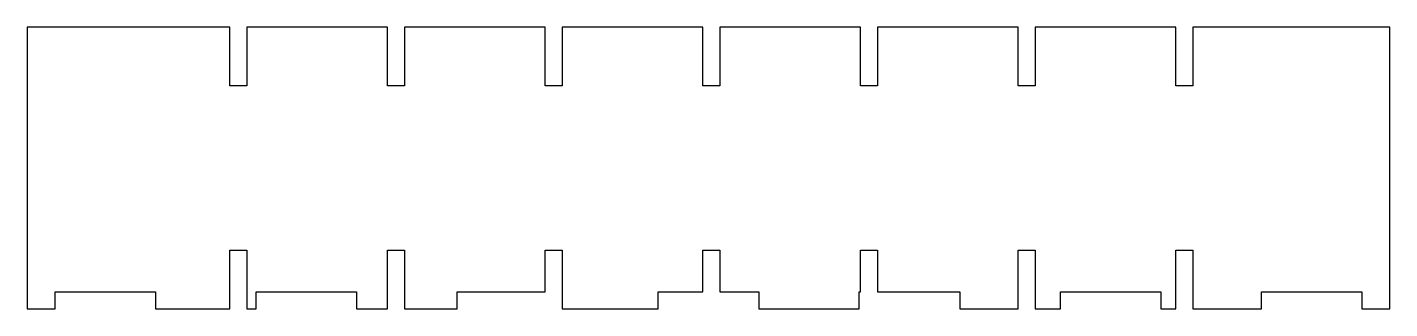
# Model space of a CAD drawing. Header units: millimetres. Extents: x -121 to 120, y 75 to 125.
import ezdxf

# ---------------------------------------------------------------- set-up
doc = ezdxf.new("R2010")
doc.units = ezdxf.units.MM
doc.layers.get('0').update_dxf_attribs({"linetype": 'CONTINUOUS'})

msp = doc.modelspace()

# ---------------------------------------------------------------- linework, layer by layer
for p, q in [((-85.5, 125), (-121.5, 125)), ((-121.5, 125), (-121.5, 75)), ((-85.5, 114.58), (-85.5, 125)), ((-57.5, 125), (-82.5, 125)), ((-82.5, 125), (-82.5, 114.58)), ((-57.5, 114.58), (-57.5, 125)), ((-29.5, 125), (-54.5, 125)), ((-54.5, 125), (-54.5, 114.58)), ((-29.5, 114.58), (-29.5, 125)), ((-1.5, 125), (-26.5, 125)), ((-26.5, 125), (-26.5, 114.58)), ((-1.5, 114.58), (-1.5, 125)), ((26.5, 125), (1.5, 125)), ((1.5, 125), (1.5, 114.58)), ((26.5, 114.58), (26.5, 125)), ((54.5, 125), (29.5, 125)), ((29.5, 125), (29.5, 114.58)), ((54.5, 114.58), (54.5, 125)), ((82.5, 125), (57.5, 125)), ((57.5, 125), (57.5, 114.58)), ((82.5, 114.58), (82.5, 125)), ((85.5, 125), (85.5, 114.58)), ((120.5, 125), (85.5, 125)), ((120.5, 75), (120.5, 125)), ((-82.5, 114.58), (-85.5, 114.58)), ((-54.5, 114.58), (-57.5, 114.58)), ((-26.5, 114.58), (-29.5, 114.58)), ((1.5, 114.58), (-1.5, 114.58)), ((29.5, 114.58), (26.5, 114.58)), ((57.5, 114.58), (54.5, 114.58)), ((85.5, 114.58), (82.5, 114.58)), ((-85.5, 75), (-85.5, 85.42)), ((-85.5, 85.42), (-82.5, 85.42)), ((-82.5, 85.42), (-82.5, 75)), ((-57.5, 85.42), (-54.5, 85.42)), ((-57.5, 75), (-57.5, 85.42)), ((-54.5, 85.42), (-54.5, 75)), ((-29.5, 78), (-29.5, 85.42)), ((-29.5, 85.42), (-26.5, 85.42)), ((-26.5, 85.42), (-26.5, 75)), ((-1.5, 78), (-1.5, 85.42)), ((-1.5, 85.42), (1.5, 85.42)), ((1.5, 85.42), (1.5, 78)), ((26.5, 85.42), (29.5, 85.42)), ((26.5, 78), (26.5, 85.42)), ((29.5, 85.42), (29.5, 78)), ((54.5, 75), (54.5, 85.42)), ((54.5, 85.42), (57.5, 85.42)), ((57.5, 85.42), (57.5, 75)), ((82.5, 75), (82.5, 85.42)), ((82.5, 85.42), (85.5, 85.42)), ((85.5, 85.42), (85.5, 75)), ((-116.57, 75), (-116.57, 78)), ((-116.57, 78), (-98.71, 78)), ((-98.71, 78), (-98.71, 75)), ((-80.86, 75), (-80.86, 78)), ((-80.86, 78), (-63, 78)), ((-63, 78), (-63, 75)), ((-45.14, 75), (-45.14, 78)), ((-45.14, 78), (-29.5, 78)), ((-9.43, 75), (-9.43, 78)), ((-9.43, 78), (-1.5, 78)), ((1.5, 78), (8.43, 78)), ((8.43, 78), (8.43, 75)), ((26.29, 78), (26.5, 78)), ((26.29, 75), (26.29, 78)), ((29.5, 78), (44.14, 78)), ((44.14, 78), (44.14, 75)), ((62, 78), (79.86, 78)), ((62, 75), (62, 78)), ((79.86, 78), (79.86, 75)), ((97.71, 75), (97.71, 78)), ((97.71, 78), (115.57, 78)), ((115.57, 78), (115.57, 75)), ((-121.5, 75), (-116.57, 75)), ((-98.71, 75), (-85.5, 75)), ((-82.5, 75), (-80.86, 75)), ((-63, 75), (-57.5, 75)), ((-54.5, 75), (-45.14, 75)), ((-26.5, 75), (-9.43, 75)), ((8.43, 75), (26.29, 75)), ((44.14, 75), (54.5, 75)), ((57.5, 75), (62, 75)), ((79.86, 75), (82.5, 75)), ((85.5, 75), (97.71, 75)), ((115.57, 75), (120.5, 75))]:
    msp.add_line(p, q)

doc.saveas('drawing.dxf')
